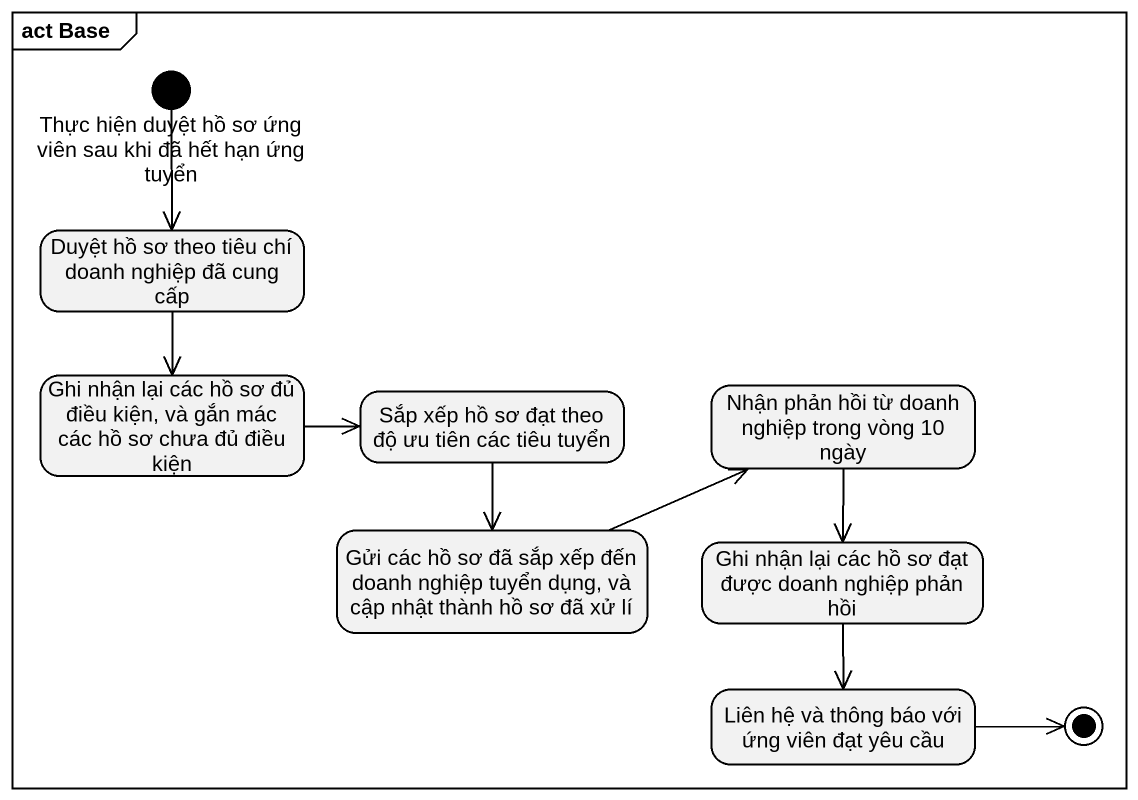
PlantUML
@startuml
mainframe act Base
hide empty description
state "Thực hiện duyệt hồ sơ ứng viên sau khi đã hết hạn ứng tuyển" as Thực_hiện_duyệt_hồ_sơ_ứng <<start>>
state "Duyệt hồ sơ theo tiêu chí doanh nghiệp đã cung cấp" as Duyệt_hồ_sơ_theo_tiêu_chí
state "Ghi nhận lại các hồ sơ đủ điều kiện, và gắn mác các hồ sơ chưa đủ điều kiện" as Ghi_nhận_lại_các_hồ_sơ_đủ
state "Sắp xếp hồ sơ đạt theo độ ưu tiên các tiêu tuyển" as Sắp_xếp_hồ_sơ_đạt_theo_độ
state "Nhận phản hồi từ doanh nghiệp trong vòng 10 ngày" as Nhận_phản_hồi_từ_doanh
state "Gửi các hồ sơ đã sắp xếp đến doanh nghiệp tuyển dụng, và cập nhật thành hồ sơ đã xử lí" as Gửi_các_hồ_sơ_đã_sắp_xếp
state "Ghi nhận lại các hồ sơ đạt được doanh nghiệp phản hồi" as Ghi_nhận_lại_các_hồ_sơ_đạt
state "Liên hệ và thông báo với ứng viên đạt yêu cầu" as Liên_hệ_và_thông_báo_với
Thực_hiện_duyệt_hồ_sơ_ứng --> Duyệt_hồ_sơ_theo_tiêu_chí
Duyệt_hồ_sơ_theo_tiêu_chí --> Ghi_nhận_lại_các_hồ_sơ_đủ
Ghi_nhận_lại_các_hồ_sơ_đủ -right-> Sắp_xếp_hồ_sơ_đạt_theo_độ
Sắp_xếp_hồ_sơ_đạt_theo_độ --> Gửi_các_hồ_sơ_đã_sắp_xếp
Nhận_phản_hồi_từ_doanh --> Ghi_nhận_lại_các_hồ_sơ_đạt
Gửi_các_hồ_sơ_đã_sắp_xếp -right-> Nhận_phản_hồi_từ_doanh
Ghi_nhận_lại_các_hồ_sơ_đạt --> Liên_hệ_và_thông_báo_với
Liên_hệ_và_thông_báo_với -right-> [*]
@enduml
